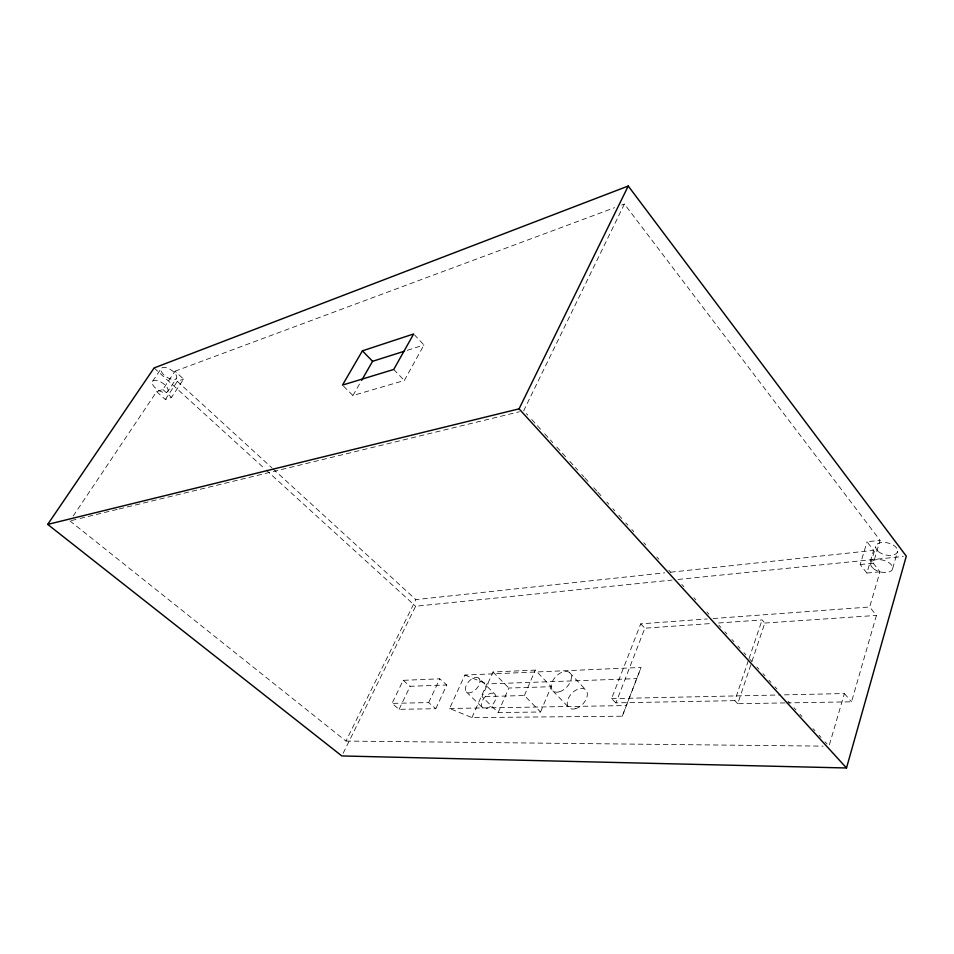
<?xml version="1.0" encoding="UTF-8"?>
<svg xmlns="http://www.w3.org/2000/svg" width="954" height="954" viewBox="0 0 954 954"><rect width="100%" height="100%" fill="white"/><g stroke="black" fill="none" stroke-linecap="round" stroke-linejoin="round"><path stroke-width="0.72" stroke-dasharray="4.77 3.58" d="M892.694 568.429L897.619 551.269M786.513 702.895L851.54 701.81L876.428 615.425L869.678 606.982L879.958 571.816L873.292 563.218L880.065 540.334L624.405 204.037L621.614 205.074M829.42 744.776L844.385 693.546L782.089 694.906M879.958 571.816L866.876 573.044L873.625 550.363L867.055 541.8L880.065 540.334M870.644 563.683L875.7 546.666M866.876 573.044L860.186 564.529L867.055 541.8M785.035 702.919L737.74 703.706L764.846 623.045L762.103 619.921L717.587 623.057M737.74 703.706L734.842 700.641L748.473 660.287M748.95 658.892L762.103 619.921M622.27 716.215L641.076 667.454L464.86 675.05L449.572 708.488L471.908 717.575L622.27 716.215L641.076 667.454M734.842 700.641L615.914 702.859L644.88 628.185L710.17 623.582M615.914 702.859L611.538 698.614L640.718 623.856L707.188 618.955M540.536 711.994L551.126 686.689L535.277 670.102L493.003 671.986L482.008 696.635L498.167 712.543L540.536 711.994L524.39 695.549L482.008 696.635M524.39 695.549L535.277 670.102M498.167 712.543L508.852 688.037L551.126 686.689M471.908 717.575L486.922 683.923L636.676 678.616M435.799 708.715L446.782 684.984L439.782 678.819L403.172 680.321L392.034 703.384L399.094 709.323L435.799 708.715L428.68 702.585L392.034 703.384M428.68 702.585L439.782 678.819M399.094 709.323L410.113 686.296L446.782 684.984M624.405 204.037L523.71 410.697L527.717 415.097M343.154 753.278L415.622 606.243L672.081 580.068M69.928 520.908L345.956 741.055L415.861 599.613L664.747 572.829M343.523 386.12L352.932 395.516L404.329 380.479L423.946 345.014L414.596 334.973M352.932 395.516L360.934 381.576M156.635 391.689L165.316 399.499L171.529 397.353L183.621 379.096L175.035 371.201L162.812 389.471L156.635 391.689L73.231 515.983M165.316 399.499L177.372 381.338L183.621 379.096M167.606 391.712A9.158 4.15 33.4 0 0 158.841 381.099A9.158 4.15 33.4 0 0 153.964 386.489A9.158 4.15 33.4 0 0 167.606 391.712L176.24 378.738A9.099 4.221 33.6 0 0 167.594 368.101A9.099 4.221 33.6 0 0 162.669 373.574A9.099 4.221 33.6 0 0 176.24 378.738M152.64 381.195L161.393 368.244M175.035 371.201L614.638 207.674M407.286 350.297L423.946 345.014M71.371 520.562L78.598 518.809M80.053 518.451L117.616 509.329M119.071 508.983L519.381 411.758M670.674 572.197L873.625 550.363M678.008 579.46L903.331 556.456M860.186 564.529L873.292 563.218M713.103 618.526L869.678 606.982M764.846 623.045L876.428 615.425M611.538 698.614L780.611 694.941M449.572 708.488L626.492 705.555M345.956 741.055L823.063 746.135M464.86 675.05L486.922 683.923M403.172 680.321L410.113 686.296M162.812 389.471L171.529 397.353M154.107 367.946L265.081 469.07M266.19 470.072L415.622 606.243M177.372 381.338L271.89 467.842M272.987 468.855L415.861 599.613M466.375 691.936L482.462 707.653M478.92 678.234A9.29 5.295 -48.7 0 1 472.838 691.745A9.29 5.295 -48.7 0 1 466.256 685.354A9.29 5.295 -48.7 0 1 478.92 678.234L494.84 694.107A9.182 5.366 -48.8 0 1 488.925 707.546A9.182 5.366 -48.8 0 1 482.259 701.059A9.182 5.366 -48.8 0 1 494.84 694.107M493.003 671.986L508.852 688.037M640.718 623.856L644.88 628.185M393.728 369.472L404.329 380.479M552.938 690.946L569.013 707.761M569.598 672.582L585.446 689.611M531.724 419.498L540.727 429.395M544.734 433.796L552.748 442.596M556.742 446.997L565.758 456.894M569.753 461.295L577.766 470.095M581.773 474.496L583.776 476.702M584.778 477.799L589.775 483.296M593.782 487.697L596.787 491M597.788 492.097L602.785 497.594M606.792 501.995L608.795 504.201M612.802 508.601L614.805 510.795M618.8 515.196L621.805 518.499M625.812 522.899L627.815 525.094M631.822 529.494L633.814 531.7M643.831 542.695L645.834 544.901M656.841 556.993L658.844 559.199M668.849 570.194L670.853 572.4M681.871 584.492L683.863 586.698M693.88 597.693L695.883 599.899M706.89 611.991L708.894 614.197M718.899 625.192L720.902 627.398M724.909 631.798L726.912 633.993M731.909 639.49L733.912 641.696M737.919 646.096L739.922 648.291M743.929 652.691L745.933 654.897M749.927 659.297L751.931 661.492M756.939 666.989L758.943 669.195M762.938 673.596L764.941 675.79M768.948 680.19L770.951 682.396M774.958 686.797L776.961 688.991M787.968 701.095L789.972 703.289M793.978 707.689L795.97 709.895M799.977 714.296L801.98 716.49M812.987 728.594L814.99 730.788M818.997 735.188L821 737.394M825.007 741.795L827.011 743.989M844.385 693.546L851.54 701.81M575.679 708.655A12.235 7.68 -46.8 0 0 586.686 691.197A12.235 7.68 -46.8 0 0 569.466 696.325A12.235 7.68 -46.8 0 0 575.679 708.655M559.593 691.757A12.402 7.596 -46.8 0 0 570.826 674.144A12.402 7.596 -46.8 0 0 553.523 679.498A12.402 7.596 -46.8 0 0 559.593 691.757M878.395 551.579A11.221 6.094 14.2 0 0 897.046 552.771A11.221 6.094 14.2 0 0 884.561 542.444A11.221 6.094 14.2 0 0 878.395 551.579M873.363 568.572A11.305 6.022 14.6 0 0 892.133 569.92A11.305 6.022 14.6 0 0 879.516 559.581A11.305 6.022 14.6 0 0 873.363 568.572"/><path stroke-width="1.43" d="M846.496 767.982L906.3 556.146L628.245 186.018L154.107 367.946L47.7 524.402L341.842 755.95L846.496 767.982L519.071 408.849L47.7 524.402M519.071 408.849L628.245 186.018M361.661 380.312L372.573 361.304L404.508 351.179M362.413 350.833L342.486 385.082L393.728 369.472L413.654 333.972L362.413 350.833L372.573 361.304"/></g></svg>
